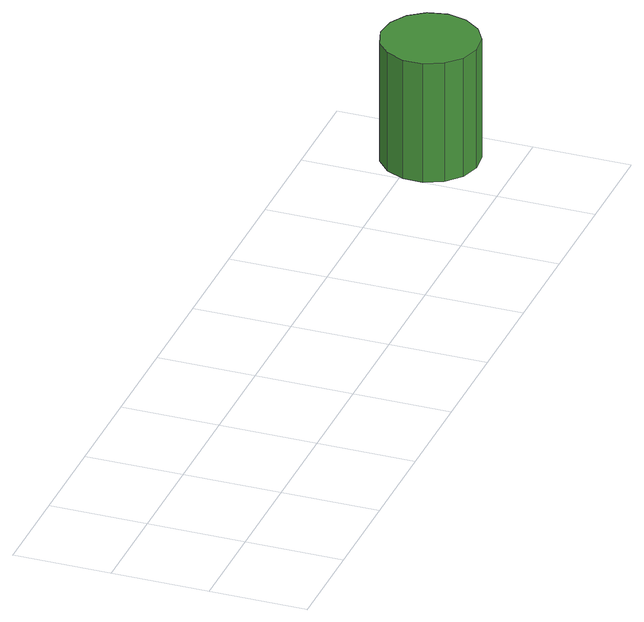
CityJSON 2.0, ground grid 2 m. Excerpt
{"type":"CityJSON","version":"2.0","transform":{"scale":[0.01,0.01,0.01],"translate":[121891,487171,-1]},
"CityObjects":{
"tree1":{"type":"SolitaryVegetationObject","attributes":{"function":"something"}},
"tree2":{"type":"SolitaryVegetationObject","attributes":{"function":"something"}},
"tree3":{"type":"SolitaryVegetationObject","attributes":{"function":"something"},"geometry":[{"type":"MultiSurface","lod":"1","boundaries":[[[0,1,2,3,4,5,6,7,8,9,10,11,12,13,14]],[[15,16,17,18,19,20,21,22,23,24,25,26,27,28,29]],[[0,29,28,1]],[[1,28,27,2]],[[2,27,26,3]],[[3,26,25,4]],[[4,25,24,5]],[[5,24,23,6]],[[6,23,22,7]],[[7,22,21,8]],[[8,21,20,9]],[[9,20,19,10]],[[10,19,18,11]],[[11,18,17,12]],[[12,17,16,13]],[[13,16,15,14]],[[14,15,29,0]]]}]}
},
"vertices":[
[1598,173,324],[1589,213,324],[1565,246,324],[1530,266,324],[1489,271,324],[1450,258,324],[1420,231,324],[1403,193,324],[1403,152,324],[1420,115,324],[1450,87,324],[1489,75,324],[1530,79,324],[1565,100,324],[1589,133,324],[1589,133,62],[1565,100,62],[1530,79,62],[1489,75,62],[1450,87,62],[1420,115,62],[1403,152,62],[1403,193,62],[1420,231,62],[1450,258,62],[1489,271,62],[1530,266,62],[1565,246,62],[1589,213,62],[1598,173,62]
]}
